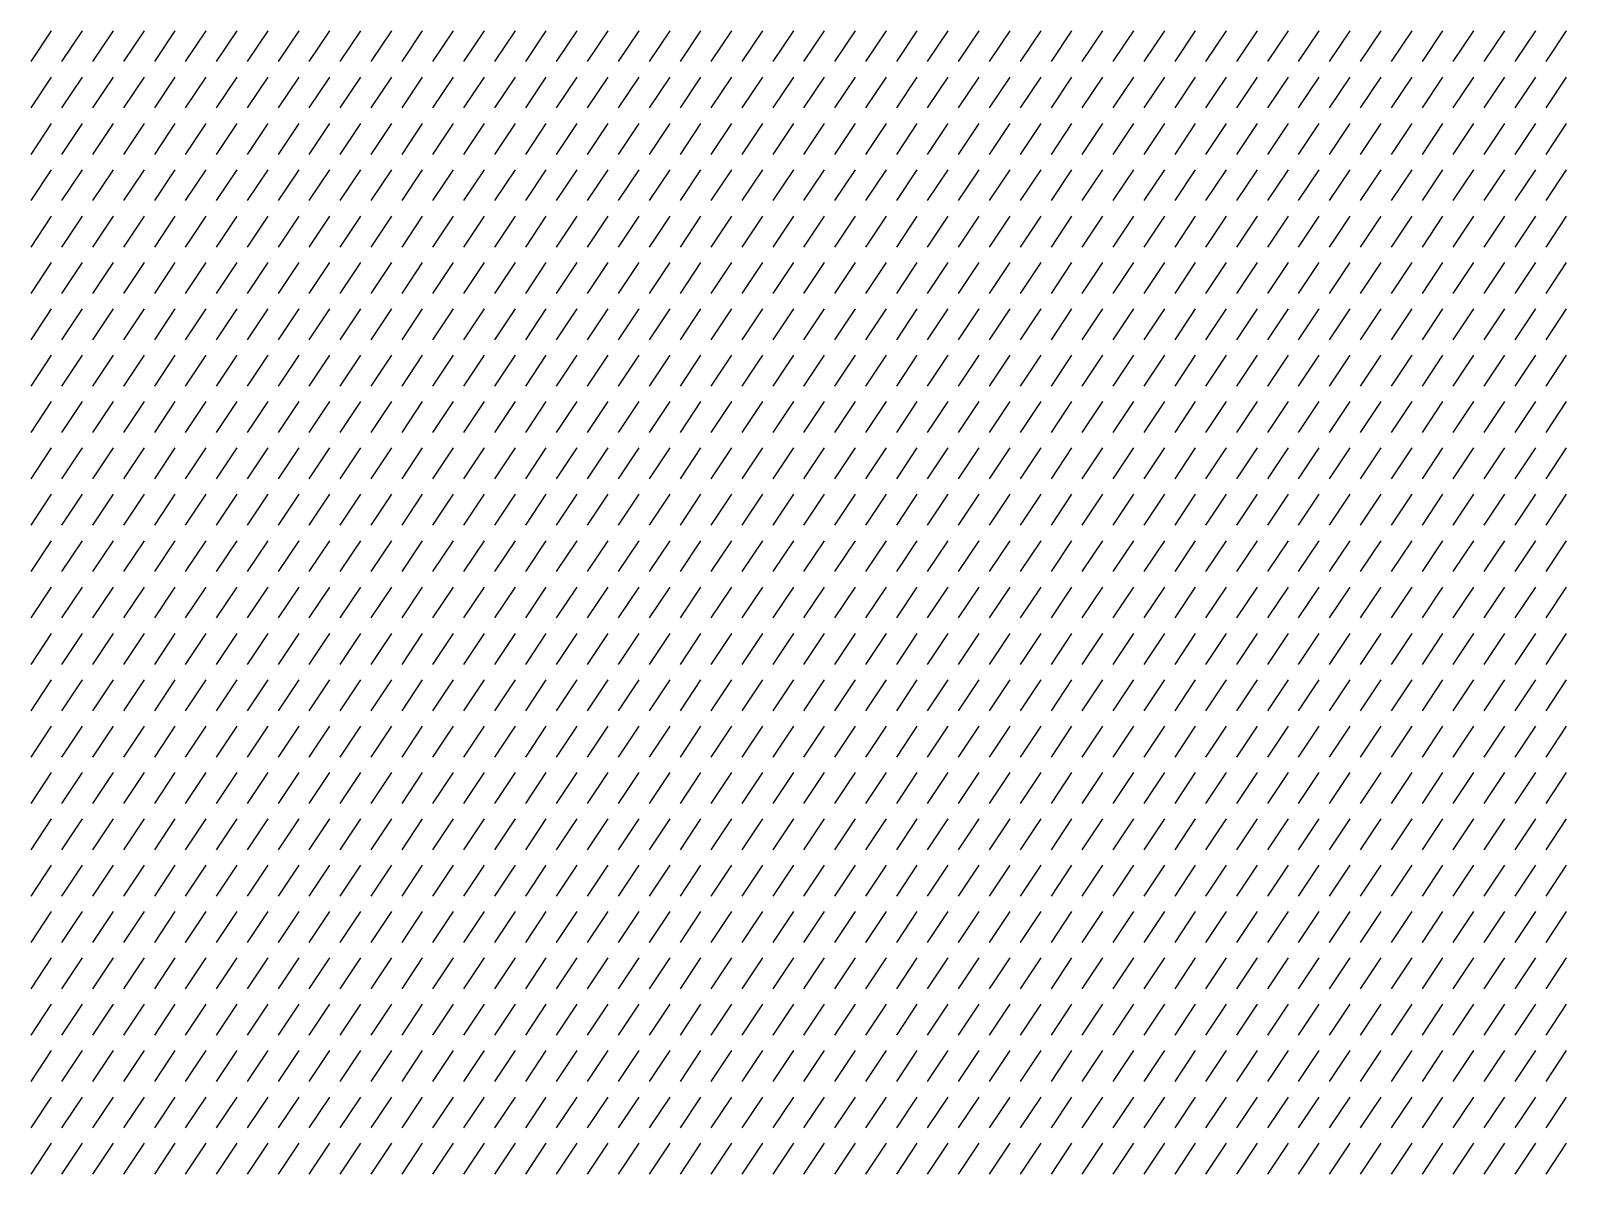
# Model space of a CAD drawing. Header units: inches. Extents: x -55 to 1004, y 12 to 2250.
# Drawn here: x 5.8 to 145.7, y 273 to 377.2 of the extents above; entities that cross this region are included whole.
import ezdxf

# ---------------------------------------------------------------- set-up
doc = ezdxf.new("R2010")
doc.units = ezdxf.units.IN
doc.header["$MEASUREMENT"] = 0

msp = doc.modelspace()

# ---------------------------------------------------------------- linework, layer by layer
for p, q in [((7.63, 377.18), (5.75, 374.36)), ((10.45, 377.18), (8.57, 374.36)), ((13.27, 377.18), (11.39, 374.36)), ((16.09, 377.18), (14.21, 374.36)), ((18.9, 377.18), (17.03, 374.36)), ((21.72, 377.18), (19.84, 374.36)), ((24.54, 377.18), (22.66, 374.36)), ((27.36, 377.18), (25.48, 374.36)), ((30.18, 377.18), (28.3, 374.36)), ((33, 377.18), (31.12, 374.36)), ((35.81, 377.18), (33.94, 374.36)), ((38.63, 377.18), (36.75, 374.36)), ((41.45, 377.18), (39.57, 374.36)), ((44.27, 377.18), (42.39, 374.36)), ((47.09, 377.18), (45.21, 374.36)), ((49.91, 377.18), (48.03, 374.36)), ((52.72, 377.18), (50.85, 374.36)), ((55.54, 377.18), (53.66, 374.36)), ((58.36, 377.18), (56.48, 374.36)), ((61.18, 377.18), (59.3, 374.36)), ((64, 377.18), (62.12, 374.36)), ((66.82, 377.18), (64.94, 374.36)), ((69.63, 377.18), (67.75, 374.36)), ((72.45, 377.18), (70.57, 374.36)), ((75.27, 377.18), (73.39, 374.36)), ((78.09, 377.18), (76.21, 374.36)), ((80.91, 377.18), (79.03, 374.36)), ((83.73, 377.18), (81.85, 374.36)), ((86.54, 377.18), (84.66, 374.36)), ((89.36, 377.18), (87.48, 374.36)), ((92.18, 377.18), (90.3, 374.36)), ((95, 377.18), (93.12, 374.36)), ((97.82, 377.18), (95.94, 374.36)), ((100.63, 377.18), (98.76, 374.36)), ((103.45, 377.18), (101.57, 374.36)), ((106.27, 377.18), (104.39, 374.36)), ((109.09, 377.18), (107.21, 374.36)), ((111.91, 377.18), (110.03, 374.36)), ((114.73, 377.18), (112.85, 374.36)), ((117.54, 377.18), (115.67, 374.36)), ((120.36, 377.18), (118.48, 374.36)), ((123.18, 377.18), (121.3, 374.36)), ((126, 377.18), (124.12, 374.36)), ((128.82, 377.18), (126.94, 374.36)), ((131.64, 377.18), (129.76, 374.36)), ((134.45, 377.18), (132.58, 374.36)), ((137.27, 377.18), (135.39, 374.36)), ((140.09, 377.18), (138.21, 374.36)), ((142.91, 377.18), (141.03, 374.36)), ((145.73, 377.18), (143.85, 374.36)), ((7.63, 372.95), (5.75, 370.14)), ((10.45, 372.95), (8.57, 370.14)), ((13.27, 372.95), (11.39, 370.14)), ((16.09, 372.95), (14.21, 370.14)), ((18.9, 372.95), (17.03, 370.14)), ((21.72, 372.95), (19.84, 370.14)), ((24.54, 372.95), (22.66, 370.14)), ((27.36, 372.95), (25.48, 370.14)), ((30.18, 372.95), (28.3, 370.14)), ((33, 372.95), (31.12, 370.14)), ((35.81, 372.95), (33.94, 370.14)), ((38.63, 372.95), (36.75, 370.14)), ((41.45, 372.95), (39.57, 370.14)), ((44.27, 372.95), (42.39, 370.14)), ((47.09, 372.95), (45.21, 370.14)), ((49.91, 372.95), (48.03, 370.14)), ((52.72, 372.95), (50.85, 370.14)), ((55.54, 372.95), (53.66, 370.14)), ((58.36, 372.95), (56.48, 370.14)), ((61.18, 372.95), (59.3, 370.14)), ((64, 372.95), (62.12, 370.14)), ((66.82, 372.95), (64.94, 370.14)), ((69.63, 372.95), (67.75, 370.14)), ((72.45, 372.95), (70.57, 370.14)), ((75.27, 372.95), (73.39, 370.14)), ((78.09, 372.95), (76.21, 370.14)), ((80.91, 372.95), (79.03, 370.14)), ((83.73, 372.95), (81.85, 370.14)), ((86.54, 372.95), (84.66, 370.14)), ((89.36, 372.95), (87.48, 370.14)), ((92.18, 372.95), (90.3, 370.14)), ((95, 372.95), (93.12, 370.14)), ((97.82, 372.95), (95.94, 370.14)), ((100.63, 372.95), (98.76, 370.14)), ((103.45, 372.95), (101.57, 370.14)), ((106.27, 372.95), (104.39, 370.14)), ((109.09, 372.95), (107.21, 370.14)), ((111.91, 372.95), (110.03, 370.14)), ((114.73, 372.95), (112.85, 370.14)), ((117.54, 372.95), (115.67, 370.14)), ((120.36, 372.95), (118.48, 370.14)), ((123.18, 372.95), (121.3, 370.14)), ((126, 372.95), (124.12, 370.14)), ((128.82, 372.95), (126.94, 370.14)), ((131.64, 372.95), (129.76, 370.14)), ((134.45, 372.95), (132.58, 370.14)), ((137.27, 372.95), (135.39, 370.14)), ((140.09, 372.95), (138.21, 370.14)), ((142.91, 372.95), (141.03, 370.14)), ((145.73, 372.95), (143.85, 370.14)), ((7.63, 368.73), (5.75, 365.91)), ((10.45, 368.73), (8.57, 365.91)), ((13.27, 368.73), (11.39, 365.91)), ((16.09, 368.73), (14.21, 365.91)), ((18.9, 368.73), (17.03, 365.91)), ((21.72, 368.73), (19.84, 365.91)), ((24.54, 368.73), (22.66, 365.91)), ((27.36, 368.73), (25.48, 365.91)), ((30.18, 368.73), (28.3, 365.91)), ((33, 368.73), (31.12, 365.91)), ((35.81, 368.73), (33.94, 365.91)), ((38.63, 368.73), (36.75, 365.91)), ((41.45, 368.73), (39.57, 365.91)), ((44.27, 368.73), (42.39, 365.91)), ((47.09, 368.73), (45.21, 365.91)), ((49.91, 368.73), (48.03, 365.91)), ((52.72, 368.73), (50.85, 365.91)), ((55.54, 368.73), (53.66, 365.91)), ((58.36, 368.73), (56.48, 365.91)), ((61.18, 368.73), (59.3, 365.91)), ((64, 368.73), (62.12, 365.91)), ((66.82, 368.73), (64.94, 365.91)), ((69.63, 368.73), (67.75, 365.91)), ((72.45, 368.73), (70.57, 365.91)), ((75.27, 368.73), (73.39, 365.91)), ((78.09, 368.73), (76.21, 365.91)), ((80.91, 368.73), (79.03, 365.91)), ((83.73, 368.73), (81.85, 365.91)), ((86.54, 368.73), (84.66, 365.91)), ((89.36, 368.73), (87.48, 365.91)), ((92.18, 368.73), (90.3, 365.91)), ((95, 368.73), (93.12, 365.91)), ((97.82, 368.73), (95.94, 365.91)), ((100.63, 368.73), (98.76, 365.91)), ((103.45, 368.73), (101.57, 365.91)), ((106.27, 368.73), (104.39, 365.91)), ((109.09, 368.73), (107.21, 365.91)), ((111.91, 368.73), (110.03, 365.91)), ((114.73, 368.73), (112.85, 365.91)), ((117.54, 368.73), (115.67, 365.91)), ((120.36, 368.73), (118.48, 365.91)), ((123.18, 368.73), (121.3, 365.91)), ((126, 368.73), (124.12, 365.91)), ((128.82, 368.73), (126.94, 365.91)), ((131.64, 368.73), (129.76, 365.91)), ((134.45, 368.73), (132.58, 365.91)), ((137.27, 368.73), (135.39, 365.91)), ((140.09, 368.73), (138.21, 365.91)), ((142.91, 368.73), (141.03, 365.91)), ((145.73, 368.73), (143.85, 365.91)), ((7.63, 364.5), (5.75, 361.69)), ((10.45, 364.5), (8.57, 361.69)), ((13.27, 364.5), (11.39, 361.69)), ((16.09, 364.5), (14.21, 361.69)), ((18.9, 364.5), (17.03, 361.69)), ((21.72, 364.5), (19.84, 361.69)), ((24.54, 364.5), (22.66, 361.69)), ((27.36, 364.5), (25.48, 361.69)), ((30.18, 364.5), (28.3, 361.69)), ((33, 364.5), (31.12, 361.69)), ((35.81, 364.5), (33.94, 361.69)), ((38.63, 364.5), (36.75, 361.69)), ((41.45, 364.5), (39.57, 361.69)), ((44.27, 364.5), (42.39, 361.69)), ((47.09, 364.5), (45.21, 361.69)), ((49.91, 364.5), (48.03, 361.69)), ((52.72, 364.5), (50.85, 361.69)), ((55.54, 364.5), (53.66, 361.69)), ((58.36, 364.5), (56.48, 361.69)), ((61.18, 364.5), (59.3, 361.69)), ((64, 364.5), (62.12, 361.69)), ((66.82, 364.5), (64.94, 361.69)), ((69.63, 364.5), (67.75, 361.69)), ((72.45, 364.5), (70.57, 361.69)), ((75.27, 364.5), (73.39, 361.69)), ((78.09, 364.5), (76.21, 361.69)), ((80.91, 364.5), (79.03, 361.69)), ((83.73, 364.5), (81.85, 361.69)), ((86.54, 364.5), (84.66, 361.69)), ((89.36, 364.5), (87.48, 361.69)), ((92.18, 364.5), (90.3, 361.69)), ((95, 364.5), (93.12, 361.69)), ((97.82, 364.5), (95.94, 361.69)), ((100.63, 364.5), (98.76, 361.69)), ((103.45, 364.5), (101.57, 361.69)), ((106.27, 364.5), (104.39, 361.69)), ((109.09, 364.5), (107.21, 361.69)), ((111.91, 364.5), (110.03, 361.69)), ((114.73, 364.5), (112.85, 361.69)), ((117.54, 364.5), (115.67, 361.69)), ((120.36, 364.5), (118.48, 361.69)), ((123.18, 364.5), (121.3, 361.69)), ((126, 364.5), (124.12, 361.69)), ((128.82, 364.5), (126.94, 361.69)), ((131.64, 364.5), (129.76, 361.69)), ((134.45, 364.5), (132.58, 361.69)), ((137.27, 364.5), (135.39, 361.69)), ((140.09, 364.5), (138.21, 361.69)), ((142.91, 364.5), (141.03, 361.69)), ((145.73, 364.5), (143.85, 361.69)), ((7.63, 360.28), (5.75, 357.46)), ((10.45, 360.28), (8.57, 357.46)), ((13.27, 360.28), (11.39, 357.46)), ((16.09, 360.28), (14.21, 357.46)), ((18.9, 360.28), (17.03, 357.46)), ((21.72, 360.28), (19.84, 357.46)), ((24.54, 360.28), (22.66, 357.46)), ((27.36, 360.28), (25.48, 357.46)), ((30.18, 360.28), (28.3, 357.46)), ((33, 360.28), (31.12, 357.46)), ((35.81, 360.28), (33.94, 357.46)), ((38.63, 360.28), (36.75, 357.46)), ((41.45, 360.28), (39.57, 357.46)), ((44.27, 360.28), (42.39, 357.46)), ((47.09, 360.28), (45.21, 357.46)), ((49.91, 360.28), (48.03, 357.46)), ((52.72, 360.28), (50.85, 357.46)), ((55.54, 360.28), (53.66, 357.46)), ((58.36, 360.28), (56.48, 357.46)), ((61.18, 360.28), (59.3, 357.46)), ((64, 360.28), (62.12, 357.46)), ((66.82, 360.28), (64.94, 357.46)), ((69.63, 360.28), (67.75, 357.46)), ((72.45, 360.28), (70.57, 357.46)), ((75.27, 360.28), (73.39, 357.46)), ((78.09, 360.28), (76.21, 357.46)), ((80.91, 360.28), (79.03, 357.46)), ((83.73, 360.28), (81.85, 357.46)), ((86.54, 360.28), (84.66, 357.46)), ((89.36, 360.28), (87.48, 357.46)), ((92.18, 360.28), (90.3, 357.46)), ((95, 360.28), (93.12, 357.46)), ((97.82, 360.28), (95.94, 357.46)), ((100.63, 360.28), (98.76, 357.46)), ((103.45, 360.28), (101.57, 357.46)), ((106.27, 360.28), (104.39, 357.46)), ((109.09, 360.28), (107.21, 357.46)), ((111.91, 360.28), (110.03, 357.46)), ((114.73, 360.28), (112.85, 357.46)), ((117.54, 360.28), (115.67, 357.46)), ((120.36, 360.28), (118.48, 357.46)), ((123.18, 360.28), (121.3, 357.46)), ((126, 360.28), (124.12, 357.46)), ((128.82, 360.28), (126.94, 357.46)), ((131.64, 360.28), (129.76, 357.46)), ((134.45, 360.28), (132.58, 357.46)), ((137.27, 360.28), (135.39, 357.46)), ((140.09, 360.28), (138.21, 357.46)), ((142.91, 360.28), (141.03, 357.46)), ((145.73, 360.28), (143.85, 357.46)), ((7.63, 356.05), (5.75, 353.24)), ((10.45, 356.05), (8.57, 353.24)), ((13.27, 356.05), (11.39, 353.24)), ((16.09, 356.05), (14.21, 353.24)), ((18.9, 356.05), (17.03, 353.24)), ((21.72, 356.05), (19.84, 353.24)), ((24.54, 356.05), (22.66, 353.24)), ((27.36, 356.05), (25.48, 353.24)), ((30.18, 356.05), (28.3, 353.24)), ((33, 356.05), (31.12, 353.24)), ((35.81, 356.05), (33.94, 353.24)), ((38.63, 356.05), (36.75, 353.24)), ((41.45, 356.05), (39.57, 353.24)), ((44.27, 356.05), (42.39, 353.24)), ((47.09, 356.05), (45.21, 353.24)), ((49.91, 356.05), (48.03, 353.24)), ((52.72, 356.05), (50.85, 353.24)), ((55.54, 356.05), (53.66, 353.24)), ((58.36, 356.05), (56.48, 353.24)), ((61.18, 356.05), (59.3, 353.24)), ((64, 356.05), (62.12, 353.24)), ((66.82, 356.05), (64.94, 353.24)), ((69.63, 356.05), (67.75, 353.24)), ((72.45, 356.05), (70.57, 353.24)), ((75.27, 356.05), (73.39, 353.24)), ((78.09, 356.05), (76.21, 353.24)), ((80.91, 356.05), (79.03, 353.24)), ((83.73, 356.05), (81.85, 353.24)), ((86.54, 356.05), (84.66, 353.24)), ((89.36, 356.05), (87.48, 353.24)), ((92.18, 356.05), (90.3, 353.24)), ((95, 356.05), (93.12, 353.24)), ((97.82, 356.05), (95.94, 353.24)), ((100.63, 356.05), (98.76, 353.24)), ((103.45, 356.05), (101.57, 353.24)), ((106.27, 356.05), (104.39, 353.24)), ((109.09, 356.05), (107.21, 353.24)), ((111.91, 356.05), (110.03, 353.24)), ((114.73, 356.05), (112.85, 353.24)), ((117.54, 356.05), (115.67, 353.24)), ((120.36, 356.05), (118.48, 353.24)), ((123.18, 356.05), (121.3, 353.24)), ((126, 356.05), (124.12, 353.24)), ((128.82, 356.05), (126.94, 353.24)), ((131.64, 356.05), (129.76, 353.24)), ((134.45, 356.05), (132.58, 353.24)), ((137.27, 356.05), (135.39, 353.24)), ((140.09, 356.05), (138.21, 353.24)), ((142.91, 356.05), (141.03, 353.24)), ((145.73, 356.05), (143.85, 353.24)), ((7.63, 351.83), (5.75, 349.01)), ((10.45, 351.83), (8.57, 349.01)), ((13.27, 351.83), (11.39, 349.01)), ((16.09, 351.83), (14.21, 349.01)), ((18.9, 351.83), (17.03, 349.01)), ((21.72, 351.83), (19.84, 349.01)), ((24.54, 351.83), (22.66, 349.01)), ((27.36, 351.83), (25.48, 349.01)), ((30.18, 351.83), (28.3, 349.01)), ((33, 351.83), (31.12, 349.01)), ((35.81, 351.83), (33.94, 349.01)), ((38.63, 351.83), (36.75, 349.01)), ((41.45, 351.83), (39.57, 349.01)), ((44.27, 351.83), (42.39, 349.01)), ((47.09, 351.83), (45.21, 349.01)), ((49.91, 351.83), (48.03, 349.01)), ((52.72, 351.83), (50.85, 349.01)), ((55.54, 351.83), (53.66, 349.01)), ((58.36, 351.83), (56.48, 349.01)), ((61.18, 351.83), (59.3, 349.01)), ((64, 351.83), (62.12, 349.01)), ((66.82, 351.83), (64.94, 349.01)), ((69.63, 351.83), (67.75, 349.01)), ((72.45, 351.83), (70.57, 349.01)), ((75.27, 351.83), (73.39, 349.01)), ((78.09, 351.83), (76.21, 349.01)), ((80.91, 351.83), (79.03, 349.01)), ((83.73, 351.83), (81.85, 349.01)), ((86.54, 351.83), (84.66, 349.01)), ((89.36, 351.83), (87.48, 349.01)), ((92.18, 351.83), (90.3, 349.01)), ((95, 351.83), (93.12, 349.01)), ((97.82, 351.83), (95.94, 349.01)), ((100.63, 351.83), (98.76, 349.01)), ((103.45, 351.83), (101.57, 349.01)), ((106.27, 351.83), (104.39, 349.01)), ((109.09, 351.83), (107.21, 349.01)), ((111.91, 351.83), (110.03, 349.01)), ((114.73, 351.83), (112.85, 349.01)), ((117.54, 351.83), (115.67, 349.01)), ((120.36, 351.83), (118.48, 349.01)), ((123.18, 351.83), (121.3, 349.01)), ((126, 351.83), (124.12, 349.01)), ((128.82, 351.83), (126.94, 349.01)), ((131.64, 351.83), (129.76, 349.01)), ((134.45, 351.83), (132.58, 349.01)), ((137.27, 351.83), (135.39, 349.01)), ((140.09, 351.83), (138.21, 349.01)), ((142.91, 351.83), (141.03, 349.01)), ((145.73, 351.83), (143.85, 349.01)), ((7.63, 347.6), (5.75, 344.79)), ((10.45, 347.6), (8.57, 344.79)), ((13.27, 347.6), (11.39, 344.79)), ((16.09, 347.6), (14.21, 344.79)), ((18.9, 347.6), (17.03, 344.79)), ((21.72, 347.6), (19.84, 344.79)), ((24.54, 347.6), (22.66, 344.79)), ((27.36, 347.6), (25.48, 344.79)), ((30.18, 347.6), (28.3, 344.79)), ((33, 347.6), (31.12, 344.79)), ((35.81, 347.6), (33.94, 344.79)), ((38.63, 347.6), (36.75, 344.79)), ((41.45, 347.6), (39.57, 344.79)), ((44.27, 347.6), (42.39, 344.79)), ((47.09, 347.6), (45.21, 344.79)), ((49.91, 347.6), (48.03, 344.79)), ((52.72, 347.6), (50.85, 344.79)), ((55.54, 347.6), (53.66, 344.79)), ((58.36, 347.6), (56.48, 344.79)), ((61.18, 347.6), (59.3, 344.79)), ((64, 347.6), (62.12, 344.79)), ((66.82, 347.6), (64.94, 344.79)), ((69.63, 347.6), (67.75, 344.79)), ((72.45, 347.6), (70.57, 344.79)), ((75.27, 347.6), (73.39, 344.79)), ((78.09, 347.6), (76.21, 344.79)), ((80.91, 347.6), (79.03, 344.79)), ((83.73, 347.6), (81.85, 344.79)), ((86.54, 347.6), (84.66, 344.79)), ((89.36, 347.6), (87.48, 344.79)), ((92.18, 347.6), (90.3, 344.79)), ((95, 347.6), (93.12, 344.79)), ((97.82, 347.6), (95.94, 344.79)), ((100.63, 347.6), (98.76, 344.79)), ((103.45, 347.6), (101.57, 344.79)), ((106.27, 347.6), (104.39, 344.79)), ((109.09, 347.6), (107.21, 344.79)), ((111.91, 347.6), (110.03, 344.79)), ((114.73, 347.6), (112.85, 344.79)), ((117.54, 347.6), (115.67, 344.79)), ((120.36, 347.6), (118.48, 344.79)), ((123.18, 347.6), (121.3, 344.79)), ((126, 347.6), (124.12, 344.79)), ((128.82, 347.6), (126.94, 344.79)), ((131.64, 347.6), (129.76, 344.79)), ((134.45, 347.6), (132.58, 344.79)), ((137.27, 347.6), (135.39, 344.79)), ((140.09, 347.6), (138.21, 344.79)), ((142.91, 347.6), (141.03, 344.79)), ((145.73, 347.6), (143.85, 344.79)), ((7.63, 343.38), (5.75, 340.56)), ((10.45, 343.38), (8.57, 340.56)), ((13.27, 343.38), (11.39, 340.56)), ((16.09, 343.38), (14.21, 340.56)), ((18.9, 343.38), (17.03, 340.56)), ((21.72, 343.38), (19.84, 340.56)), ((24.54, 343.38), (22.66, 340.56)), ((27.36, 343.38), (25.48, 340.56)), ((30.18, 343.38), (28.3, 340.56)), ((33, 343.38), (31.12, 340.56)), ((35.81, 343.38), (33.94, 340.56)), ((38.63, 343.38), (36.75, 340.56)), ((41.45, 343.38), (39.57, 340.56)), ((44.27, 343.38), (42.39, 340.56)), ((47.09, 343.38), (45.21, 340.56)), ((49.91, 343.38), (48.03, 340.56)), ((52.72, 343.38), (50.85, 340.56)), ((55.54, 343.38), (53.66, 340.56)), ((58.36, 343.38), (56.48, 340.56)), ((61.18, 343.38), (59.3, 340.56)), ((64, 343.38), (62.12, 340.56)), ((66.82, 343.38), (64.94, 340.56)), ((69.63, 343.38), (67.75, 340.56)), ((72.45, 343.38), (70.57, 340.56)), ((75.27, 343.38), (73.39, 340.56)), ((78.09, 343.38), (76.21, 340.56)), ((80.91, 343.38), (79.03, 340.56)), ((83.73, 343.38), (81.85, 340.56)), ((86.54, 343.38), (84.66, 340.56)), ((89.36, 343.38), (87.48, 340.56)), ((92.18, 343.38), (90.3, 340.56)), ((95, 343.38), (93.12, 340.56)), ((97.82, 343.38), (95.94, 340.56)), ((100.63, 343.38), (98.76, 340.56)), ((103.45, 343.38), (101.57, 340.56)), ((106.27, 343.38), (104.39, 340.56)), ((109.09, 343.38), (107.21, 340.56)), ((111.91, 343.38), (110.03, 340.56)), ((114.73, 343.38), (112.85, 340.56)), ((117.54, 343.38), (115.67, 340.56)), ((120.36, 343.38), (118.48, 340.56)), ((123.18, 343.38), (121.3, 340.56)), ((126, 343.38), (124.12, 340.56)), ((128.82, 343.38), (126.94, 340.56)), ((131.64, 343.38), (129.76, 340.56)), ((134.45, 343.38), (132.58, 340.56)), ((137.27, 343.38), (135.39, 340.56)), ((140.09, 343.38), (138.21, 340.56)), ((142.91, 343.38), (141.03, 340.56)), ((145.73, 343.38), (143.85, 340.56)), ((7.63, 339.15), (5.75, 336.34)), ((10.45, 339.15), (8.57, 336.34)), ((13.27, 339.15), (11.39, 336.34)), ((16.09, 339.15), (14.21, 336.34)), ((18.9, 339.15), (17.03, 336.34)), ((21.72, 339.15), (19.84, 336.34)), ((24.54, 339.15), (22.66, 336.34)), ((27.36, 339.15), (25.48, 336.34)), ((30.18, 339.15), (28.3, 336.34)), ((33, 339.15), (31.12, 336.34)), ((35.81, 339.15), (33.94, 336.34)), ((38.63, 339.15), (36.75, 336.34)), ((41.45, 339.15), (39.57, 336.34)), ((44.27, 339.15), (42.39, 336.34)), ((47.09, 339.15), (45.21, 336.34)), ((49.91, 339.15), (48.03, 336.34)), ((52.72, 339.15), (50.85, 336.34)), ((55.54, 339.15), (53.66, 336.34)), ((58.36, 339.15), (56.48, 336.34)), ((61.18, 339.15), (59.3, 336.34)), ((64, 339.15), (62.12, 336.34)), ((66.82, 339.15), (64.94, 336.34)), ((69.63, 339.15), (67.75, 336.34)), ((72.45, 339.15), (70.57, 336.34)), ((75.27, 339.15), (73.39, 336.34)), ((78.09, 339.15), (76.21, 336.34)), ((80.91, 339.15), (79.03, 336.34)), ((83.73, 339.15), (81.85, 336.34)), ((86.54, 339.15), (84.66, 336.34)), ((89.36, 339.15), (87.48, 336.34)), ((92.18, 339.15), (90.3, 336.34)), ((95, 339.15), (93.12, 336.34)), ((97.82, 339.15), (95.94, 336.34)), ((100.63, 339.15), (98.76, 336.34)), ((103.45, 339.15), (101.57, 336.34)), ((106.27, 339.15), (104.39, 336.34)), ((109.09, 339.15), (107.21, 336.34)), ((111.91, 339.15), (110.03, 336.34)), ((114.73, 339.15), (112.85, 336.34)), ((117.54, 339.15), (115.67, 336.34)), ((120.36, 339.15), (118.48, 336.34)), ((123.18, 339.15), (121.3, 336.34)), ((126, 339.15), (124.12, 336.34)), ((128.82, 339.15), (126.94, 336.34)), ((131.64, 339.15), (129.76, 336.34)), ((134.45, 339.15), (132.58, 336.34)), ((137.27, 339.15), (135.39, 336.34)), ((140.09, 339.15), (138.21, 336.34)), ((142.91, 339.15), (141.03, 336.34)), ((145.73, 339.15), (143.85, 336.34)), ((7.63, 334.93), (5.75, 332.11)), ((10.45, 334.93), (8.57, 332.11)), ((13.27, 334.93), (11.39, 332.11)), ((16.09, 334.93), (14.21, 332.11)), ((18.9, 334.93), (17.03, 332.11)), ((21.72, 334.93), (19.84, 332.11)), ((24.54, 334.93), (22.66, 332.11)), ((27.36, 334.93), (25.48, 332.11)), ((30.18, 334.93), (28.3, 332.11)), ((33, 334.93), (31.12, 332.11)), ((35.81, 334.93), (33.94, 332.11)), ((38.63, 334.93), (36.75, 332.11)), ((41.45, 334.93), (39.57, 332.11)), ((44.27, 334.93), (42.39, 332.11)), ((47.09, 334.93), (45.21, 332.11)), ((49.91, 334.93), (48.03, 332.11)), ((52.72, 334.93), (50.85, 332.11)), ((55.54, 334.93), (53.66, 332.11)), ((58.36, 334.93), (56.48, 332.11)), ((61.18, 334.93), (59.3, 332.11)), ((64, 334.93), (62.12, 332.11)), ((66.82, 334.93), (64.94, 332.11)), ((69.63, 334.93), (67.75, 332.11)), ((72.45, 334.93), (70.57, 332.11)), ((75.27, 334.93), (73.39, 332.11)), ((78.09, 334.93), (76.21, 332.11)), ((80.91, 334.93), (79.03, 332.11)), ((83.73, 334.93), (81.85, 332.11)), ((86.54, 334.93), (84.66, 332.11)), ((89.36, 334.93), (87.48, 332.11)), ((92.18, 334.93), (90.3, 332.11)), ((95, 334.93), (93.12, 332.11)), ((97.82, 334.93), (95.94, 332.11)), ((100.63, 334.93), (98.76, 332.11)), ((103.45, 334.93), (101.57, 332.11)), ((106.27, 334.93), (104.39, 332.11)), ((109.09, 334.93), (107.21, 332.11)), ((111.91, 334.93), (110.03, 332.11)), ((114.73, 334.93), (112.85, 332.11)), ((117.54, 334.93), (115.67, 332.11)), ((120.36, 334.93), (118.48, 332.11)), ((123.18, 334.93), (121.3, 332.11)), ((126, 334.93), (124.12, 332.11)), ((128.82, 334.93), (126.94, 332.11)), ((131.64, 334.93), (129.76, 332.11)), ((134.45, 334.93), (132.58, 332.11)), ((137.27, 334.93), (135.39, 332.11)), ((140.09, 334.93), (138.21, 332.11)), ((142.91, 334.93), (141.03, 332.11)), ((145.73, 334.93), (143.85, 332.11)), ((7.63, 330.7), (5.75, 327.89)), ((10.45, 330.7), (8.57, 327.89)), ((13.27, 330.7), (11.39, 327.89)), ((16.09, 330.7), (14.21, 327.89)), ((18.9, 330.7), (17.03, 327.89)), ((21.72, 330.7), (19.84, 327.89)), ((24.54, 330.7), (22.66, 327.89)), ((27.36, 330.7), (25.48, 327.89)), ((30.18, 330.7), (28.3, 327.89)), ((33, 330.7), (31.12, 327.89)), ((35.81, 330.7), (33.94, 327.89)), ((38.63, 330.7), (36.75, 327.89)), ((41.45, 330.7), (39.57, 327.89)), ((44.27, 330.7), (42.39, 327.89)), ((47.09, 330.7), (45.21, 327.89)), ((49.91, 330.7), (48.03, 327.89)), ((52.72, 330.7), (50.85, 327.89)), ((55.54, 330.7), (53.66, 327.89)), ((58.36, 330.7), (56.48, 327.89)), ((61.18, 330.7), (59.3, 327.89)), ((64, 330.7), (62.12, 327.89)), ((66.82, 330.7), (64.94, 327.89)), ((69.63, 330.7), (67.75, 327.89)), ((72.45, 330.7), (70.57, 327.89)), ((75.27, 330.7), (73.39, 327.89)), ((78.09, 330.7), (76.21, 327.89)), ((80.91, 330.7), (79.03, 327.89)), ((83.73, 330.7), (81.85, 327.89)), ((86.54, 330.7), (84.66, 327.89)), ((89.36, 330.7), (87.48, 327.89)), ((92.18, 330.7), (90.3, 327.89)), ((95, 330.7), (93.12, 327.89)), ((97.82, 330.7), (95.94, 327.89)), ((100.63, 330.7), (98.76, 327.89)), ((103.45, 330.7), (101.57, 327.89)), ((106.27, 330.7), (104.39, 327.89)), ((109.09, 330.7), (107.21, 327.89)), ((111.91, 330.7), (110.03, 327.89)), ((114.73, 330.7), (112.85, 327.89)), ((117.54, 330.7), (115.67, 327.89)), ((120.36, 330.7), (118.48, 327.89)), ((123.18, 330.7), (121.3, 327.89)), ((126, 330.7), (124.12, 327.89)), ((128.82, 330.7), (126.94, 327.89)), ((131.64, 330.7), (129.76, 327.89)), ((134.45, 330.7), (132.58, 327.89)), ((137.27, 330.7), (135.39, 327.89)), ((140.09, 330.7), (138.21, 327.89)), ((142.91, 330.7), (141.03, 327.89)), ((145.73, 330.7), (143.85, 327.89)), ((7.63, 326.48), (5.75, 323.66)), ((10.45, 326.48), (8.57, 323.66)), ((13.27, 326.48), (11.39, 323.66)), ((16.09, 326.48), (14.21, 323.66)), ((18.9, 326.48), (17.03, 323.66)), ((21.72, 326.48), (19.84, 323.66)), ((24.54, 326.48), (22.66, 323.66)), ((27.36, 326.48), (25.48, 323.66)), ((30.18, 326.48), (28.3, 323.66)), ((33, 326.48), (31.12, 323.66)), ((35.81, 326.48), (33.94, 323.66)), ((38.63, 326.48), (36.75, 323.66)), ((41.45, 326.48), (39.57, 323.66)), ((44.27, 326.48), (42.39, 323.66)), ((47.09, 326.48), (45.21, 323.66)), ((49.91, 326.48), (48.03, 323.66)), ((52.72, 326.48), (50.85, 323.66)), ((55.54, 326.48), (53.66, 323.66)), ((58.36, 326.48), (56.48, 323.66)), ((61.18, 326.48), (59.3, 323.66)), ((64, 326.48), (62.12, 323.66)), ((66.82, 326.48), (64.94, 323.66)), ((69.63, 326.48), (67.75, 323.66)), ((72.45, 326.48), (70.57, 323.66)), ((75.27, 326.48), (73.39, 323.66)), ((78.09, 326.48), (76.21, 323.66)), ((80.91, 326.48), (79.03, 323.66)), ((83.73, 326.48), (81.85, 323.66)), ((86.54, 326.48), (84.66, 323.66)), ((89.36, 326.48), (87.48, 323.66)), ((92.18, 326.48), (90.3, 323.66)), ((95, 326.48), (93.12, 323.66)), ((97.82, 326.48), (95.94, 323.66)), ((100.63, 326.48), (98.76, 323.66)), ((103.45, 326.48), (101.57, 323.66)), ((106.27, 326.48), (104.39, 323.66)), ((109.09, 326.48), (107.21, 323.66)), ((111.91, 326.48), (110.03, 323.66)), ((114.73, 326.48), (112.85, 323.66)), ((117.54, 326.48), (115.67, 323.66)), ((120.36, 326.48), (118.48, 323.66)), ((123.18, 326.48), (121.3, 323.66)), ((126, 326.48), (124.12, 323.66)), ((128.82, 326.48), (126.94, 323.66)), ((131.64, 326.48), (129.76, 323.66)), ((134.45, 326.48), (132.58, 323.66)), ((137.27, 326.48), (135.39, 323.66)), ((140.09, 326.48), (138.21, 323.66)), ((142.91, 326.48), (141.03, 323.66)), ((145.73, 326.48), (143.85, 323.66)), ((7.63, 322.25), (5.75, 319.43)), ((10.45, 322.25), (8.57, 319.43)), ((13.27, 322.25), (11.39, 319.43)), ((16.09, 322.25), (14.21, 319.43)), ((18.9, 322.25), (17.03, 319.43)), ((21.72, 322.25), (19.84, 319.43)), ((24.54, 322.25), (22.66, 319.43)), ((27.36, 322.25), (25.48, 319.43)), ((30.18, 322.25), (28.3, 319.43)), ((33, 322.25), (31.12, 319.43)), ((35.81, 322.25), (33.94, 319.43)), ((38.63, 322.25), (36.75, 319.43)), ((41.45, 322.25), (39.57, 319.43)), ((44.27, 322.25), (42.39, 319.43)), ((47.09, 322.25), (45.21, 319.43)), ((49.91, 322.25), (48.03, 319.43)), ((52.72, 322.25), (50.85, 319.43)), ((55.54, 322.25), (53.66, 319.43)), ((58.36, 322.25), (56.48, 319.43)), ((61.18, 322.25), (59.3, 319.43)), ((64, 322.25), (62.12, 319.43)), ((66.82, 322.25), (64.94, 319.43)), ((69.63, 322.25), (67.75, 319.43)), ((72.45, 322.25), (70.57, 319.43)), ((75.27, 322.25), (73.39, 319.43)), ((78.09, 322.25), (76.21, 319.43)), ((80.91, 322.25), (79.03, 319.43)), ((83.73, 322.25), (81.85, 319.43)), ((86.54, 322.25), (84.66, 319.43)), ((89.36, 322.25), (87.48, 319.43)), ((92.18, 322.25), (90.3, 319.43)), ((95, 322.25), (93.12, 319.43)), ((97.82, 322.25), (95.94, 319.43)), ((100.63, 322.25), (98.76, 319.43)), ((103.45, 322.25), (101.57, 319.43)), ((106.27, 322.25), (104.39, 319.43)), ((109.09, 322.25), (107.21, 319.43)), ((111.91, 322.25), (110.03, 319.43)), ((114.73, 322.25), (112.85, 319.43)), ((117.54, 322.25), (115.67, 319.43)), ((120.36, 322.25), (118.48, 319.43)), ((123.18, 322.25), (121.3, 319.43)), ((126, 322.25), (124.12, 319.43)), ((128.82, 322.25), (126.94, 319.43)), ((131.64, 322.25), (129.76, 319.43)), ((134.45, 322.25), (132.58, 319.43)), ((137.27, 322.25), (135.39, 319.43)), ((140.09, 322.25), (138.21, 319.43)), ((142.91, 322.25), (141.03, 319.43)), ((145.73, 322.25), (143.85, 319.43)), ((7.63, 318.03), (5.75, 315.21)), ((10.45, 318.03), (8.57, 315.21)), ((13.27, 318.03), (11.39, 315.21)), ((16.09, 318.03), (14.21, 315.21)), ((18.9, 318.03), (17.03, 315.21)), ((21.72, 318.03), (19.84, 315.21)), ((24.54, 318.03), (22.66, 315.21)), ((27.36, 318.03), (25.48, 315.21)), ((30.18, 318.03), (28.3, 315.21)), ((33, 318.03), (31.12, 315.21)), ((35.81, 318.03), (33.94, 315.21)), ((38.63, 318.03), (36.75, 315.21)), ((41.45, 318.03), (39.57, 315.21)), ((44.27, 318.03), (42.39, 315.21)), ((47.09, 318.03), (45.21, 315.21)), ((49.91, 318.03), (48.03, 315.21)), ((52.72, 318.03), (50.85, 315.21)), ((55.54, 318.03), (53.66, 315.21)), ((58.36, 318.03), (56.48, 315.21)), ((61.18, 318.03), (59.3, 315.21)), ((64, 318.03), (62.12, 315.21)), ((66.82, 318.03), (64.94, 315.21)), ((69.63, 318.03), (67.75, 315.21)), ((72.45, 318.03), (70.57, 315.21)), ((75.27, 318.03), (73.39, 315.21)), ((78.09, 318.03), (76.21, 315.21)), ((80.91, 318.03), (79.03, 315.21)), ((83.73, 318.03), (81.85, 315.21)), ((86.54, 318.03), (84.66, 315.21)), ((89.36, 318.03), (87.48, 315.21)), ((92.18, 318.03), (90.3, 315.21)), ((95, 318.03), (93.12, 315.21)), ((97.82, 318.03), (95.94, 315.21)), ((100.63, 318.03), (98.76, 315.21)), ((103.45, 318.03), (101.57, 315.21)), ((106.27, 318.03), (104.39, 315.21)), ((109.09, 318.03), (107.21, 315.21)), ((111.91, 318.03), (110.03, 315.21)), ((114.73, 318.03), (112.85, 315.21)), ((117.54, 318.03), (115.67, 315.21)), ((120.36, 318.03), (118.48, 315.21)), ((123.18, 318.03), (121.3, 315.21)), ((126, 318.03), (124.12, 315.21)), ((128.82, 318.03), (126.94, 315.21)), ((131.64, 318.03), (129.76, 315.21)), ((134.45, 318.03), (132.58, 315.21)), ((137.27, 318.03), (135.39, 315.21)), ((140.09, 318.03), (138.21, 315.21)), ((142.91, 318.03), (141.03, 315.21)), ((145.73, 318.03), (143.85, 315.21)), ((7.63, 313.8), (5.75, 310.98)), ((10.45, 313.8), (8.57, 310.98)), ((13.27, 313.8), (11.39, 310.98)), ((16.09, 313.8), (14.21, 310.98)), ((18.9, 313.8), (17.03, 310.98)), ((21.72, 313.8), (19.84, 310.98)), ((24.54, 313.8), (22.66, 310.98)), ((27.36, 313.8), (25.48, 310.98)), ((30.18, 313.8), (28.3, 310.98)), ((33, 313.8), (31.12, 310.98)), ((35.81, 313.8), (33.94, 310.98)), ((38.63, 313.8), (36.75, 310.98)), ((41.45, 313.8), (39.57, 310.98)), ((44.27, 313.8), (42.39, 310.98)), ((47.09, 313.8), (45.21, 310.98)), ((49.91, 313.8), (48.03, 310.98)), ((52.72, 313.8), (50.85, 310.98)), ((55.54, 313.8), (53.66, 310.98)), ((58.36, 313.8), (56.48, 310.98)), ((61.18, 313.8), (59.3, 310.98)), ((64, 313.8), (62.12, 310.98)), ((66.82, 313.8), (64.94, 310.98)), ((69.63, 313.8), (67.75, 310.98)), ((72.45, 313.8), (70.57, 310.98)), ((75.27, 313.8), (73.39, 310.98)), ((78.09, 313.8), (76.21, 310.98)), ((80.91, 313.8), (79.03, 310.98)), ((83.73, 313.8), (81.85, 310.98)), ((86.54, 313.8), (84.66, 310.98)), ((89.36, 313.8), (87.48, 310.98)), ((92.18, 313.8), (90.3, 310.98)), ((95, 313.8), (93.12, 310.98)), ((97.82, 313.8), (95.94, 310.98)), ((100.63, 313.8), (98.76, 310.98)), ((103.45, 313.8), (101.57, 310.98)), ((106.27, 313.8), (104.39, 310.98)), ((109.09, 313.8), (107.21, 310.98)), ((111.91, 313.8), (110.03, 310.98)), ((114.73, 313.8), (112.85, 310.98)), ((117.54, 313.8), (115.67, 310.98)), ((120.36, 313.8), (118.48, 310.98)), ((123.18, 313.8), (121.3, 310.98)), ((126, 313.8), (124.12, 310.98)), ((128.82, 313.8), (126.94, 310.98)), ((131.64, 313.8), (129.76, 310.98)), ((134.45, 313.8), (132.58, 310.98)), ((137.27, 313.8), (135.39, 310.98)), ((140.09, 313.8), (138.21, 310.98)), ((142.91, 313.8), (141.03, 310.98)), ((145.73, 313.8), (143.85, 310.98)), ((7.63, 309.58), (5.75, 306.76)), ((10.45, 309.58), (8.57, 306.76)), ((13.27, 309.58), (11.39, 306.76)), ((16.09, 309.58), (14.21, 306.76)), ((18.9, 309.58), (17.03, 306.76)), ((21.72, 309.58), (19.84, 306.76)), ((24.54, 309.58), (22.66, 306.76)), ((27.36, 309.58), (25.48, 306.76)), ((30.18, 309.58), (28.3, 306.76)), ((33, 309.58), (31.12, 306.76)), ((35.81, 309.58), (33.94, 306.76)), ((38.63, 309.58), (36.75, 306.76)), ((41.45, 309.58), (39.57, 306.76)), ((44.27, 309.58), (42.39, 306.76)), ((47.09, 309.58), (45.21, 306.76)), ((49.91, 309.58), (48.03, 306.76)), ((52.72, 309.58), (50.85, 306.76)), ((55.54, 309.58), (53.66, 306.76)), ((58.36, 309.58), (56.48, 306.76)), ((61.18, 309.58), (59.3, 306.76)), ((64, 309.58), (62.12, 306.76)), ((66.82, 309.58), (64.94, 306.76)), ((69.63, 309.58), (67.75, 306.76)), ((72.45, 309.58), (70.57, 306.76)), ((75.27, 309.58), (73.39, 306.76)), ((78.09, 309.58), (76.21, 306.76)), ((80.91, 309.58), (79.03, 306.76)), ((83.73, 309.58), (81.85, 306.76)), ((86.54, 309.58), (84.66, 306.76)), ((89.36, 309.58), (87.48, 306.76)), ((92.18, 309.58), (90.3, 306.76)), ((95, 309.58), (93.12, 306.76)), ((97.82, 309.58), (95.94, 306.76)), ((100.63, 309.58), (98.76, 306.76)), ((103.45, 309.58), (101.57, 306.76)), ((106.27, 309.58), (104.39, 306.76)), ((109.09, 309.58), (107.21, 306.76)), ((111.91, 309.58), (110.03, 306.76)), ((114.73, 309.58), (112.85, 306.76)), ((117.54, 309.58), (115.67, 306.76)), ((120.36, 309.58), (118.48, 306.76)), ((123.18, 309.58), (121.3, 306.76)), ((126, 309.58), (124.12, 306.76)), ((128.82, 309.58), (126.94, 306.76)), ((131.64, 309.58), (129.76, 306.76)), ((134.45, 309.58), (132.58, 306.76)), ((137.27, 309.58), (135.39, 306.76)), ((140.09, 309.58), (138.21, 306.76)), ((142.91, 309.58), (141.03, 306.76)), ((145.73, 309.58), (143.85, 306.76)), ((7.63, 305.35), (5.75, 302.53)), ((10.45, 305.35), (8.57, 302.53)), ((13.27, 305.35), (11.39, 302.53)), ((16.09, 305.35), (14.21, 302.53)), ((18.9, 305.35), (17.03, 302.53)), ((21.72, 305.35), (19.84, 302.53)), ((24.54, 305.35), (22.66, 302.53)), ((27.36, 305.35), (25.48, 302.53)), ((30.18, 305.35), (28.3, 302.53)), ((33, 305.35), (31.12, 302.53)), ((35.81, 305.35), (33.94, 302.53)), ((38.63, 305.35), (36.75, 302.53)), ((41.45, 305.35), (39.57, 302.53)), ((44.27, 305.35), (42.39, 302.53)), ((47.09, 305.35), (45.21, 302.53)), ((49.91, 305.35), (48.03, 302.53)), ((52.72, 305.35), (50.85, 302.53)), ((55.54, 305.35), (53.66, 302.53)), ((58.36, 305.35), (56.48, 302.53)), ((61.18, 305.35), (59.3, 302.53)), ((64, 305.35), (62.12, 302.53)), ((66.82, 305.35), (64.94, 302.53)), ((69.63, 305.35), (67.75, 302.53)), ((72.45, 305.35), (70.57, 302.53)), ((75.27, 305.35), (73.39, 302.53)), ((78.09, 305.35), (76.21, 302.53)), ((80.91, 305.35), (79.03, 302.53)), ((83.73, 305.35), (81.85, 302.53)), ((86.54, 305.35), (84.66, 302.53)), ((89.36, 305.35), (87.48, 302.53)), ((92.18, 305.35), (90.3, 302.53)), ((95, 305.35), (93.12, 302.53)), ((97.82, 305.35), (95.94, 302.53)), ((100.63, 305.35), (98.76, 302.53)), ((103.45, 305.35), (101.57, 302.53)), ((106.27, 305.35), (104.39, 302.53)), ((109.09, 305.35), (107.21, 302.53)), ((111.91, 305.35), (110.03, 302.53)), ((114.73, 305.35), (112.85, 302.53)), ((117.54, 305.35), (115.67, 302.53)), ((120.36, 305.35), (118.48, 302.53)), ((123.18, 305.35), (121.3, 302.53)), ((126, 305.35), (124.12, 302.53)), ((128.82, 305.35), (126.94, 302.53)), ((131.64, 305.35), (129.76, 302.53)), ((134.45, 305.35), (132.58, 302.53)), ((137.27, 305.35), (135.39, 302.53)), ((140.09, 305.35), (138.21, 302.53)), ((142.91, 305.35), (141.03, 302.53)), ((145.73, 305.35), (143.85, 302.53)), ((7.63, 301.13), (5.75, 298.31)), ((10.45, 301.13), (8.57, 298.31)), ((13.27, 301.13), (11.39, 298.31)), ((16.09, 301.13), (14.21, 298.31)), ((18.9, 301.13), (17.03, 298.31)), ((21.72, 301.13), (19.84, 298.31)), ((24.54, 301.13), (22.66, 298.31)), ((27.36, 301.13), (25.48, 298.31)), ((30.18, 301.13), (28.3, 298.31)), ((33, 301.13), (31.12, 298.31)), ((35.81, 301.13), (33.94, 298.31)), ((38.63, 301.13), (36.75, 298.31)), ((41.45, 301.13), (39.57, 298.31)), ((44.27, 301.13), (42.39, 298.31)), ((47.09, 301.13), (45.21, 298.31)), ((49.91, 301.13), (48.03, 298.31)), ((52.72, 301.13), (50.85, 298.31)), ((55.54, 301.13), (53.66, 298.31)), ((58.36, 301.13), (56.48, 298.31)), ((61.18, 301.13), (59.3, 298.31)), ((64, 301.13), (62.12, 298.31)), ((66.82, 301.13), (64.94, 298.31)), ((69.63, 301.13), (67.75, 298.31)), ((72.45, 301.13), (70.57, 298.31)), ((75.27, 301.13), (73.39, 298.31)), ((78.09, 301.13), (76.21, 298.31)), ((80.91, 301.13), (79.03, 298.31)), ((83.73, 301.13), (81.85, 298.31)), ((86.54, 301.13), (84.66, 298.31)), ((89.36, 301.13), (87.48, 298.31)), ((92.18, 301.13), (90.3, 298.31)), ((95, 301.13), (93.12, 298.31)), ((97.82, 301.13), (95.94, 298.31)), ((100.63, 301.13), (98.76, 298.31)), ((103.45, 301.13), (101.57, 298.31)), ((106.27, 301.13), (104.39, 298.31)), ((109.09, 301.13), (107.21, 298.31)), ((111.91, 301.13), (110.03, 298.31)), ((114.73, 301.13), (112.85, 298.31)), ((117.54, 301.13), (115.67, 298.31)), ((120.36, 301.13), (118.48, 298.31)), ((123.18, 301.13), (121.3, 298.31)), ((126, 301.13), (124.12, 298.31)), ((128.82, 301.13), (126.94, 298.31)), ((131.64, 301.13), (129.76, 298.31)), ((134.45, 301.13), (132.58, 298.31)), ((137.27, 301.13), (135.39, 298.31)), ((140.09, 301.13), (138.21, 298.31)), ((142.91, 301.13), (141.03, 298.31)), ((145.73, 301.13), (143.85, 298.31)), ((7.63, 296.9), (5.75, 294.08)), ((10.45, 296.9), (8.57, 294.08)), ((13.27, 296.9), (11.39, 294.08)), ((16.09, 296.9), (14.21, 294.08)), ((18.9, 296.9), (17.03, 294.08)), ((21.72, 296.9), (19.84, 294.08)), ((24.54, 296.9), (22.66, 294.08)), ((27.36, 296.9), (25.48, 294.08)), ((30.18, 296.9), (28.3, 294.08)), ((33, 296.9), (31.12, 294.08)), ((35.81, 296.9), (33.94, 294.08)), ((38.63, 296.9), (36.75, 294.08)), ((41.45, 296.9), (39.57, 294.08)), ((44.27, 296.9), (42.39, 294.08)), ((47.09, 296.9), (45.21, 294.08)), ((49.91, 296.9), (48.03, 294.08)), ((52.72, 296.9), (50.85, 294.08)), ((55.54, 296.9), (53.66, 294.08)), ((58.36, 296.9), (56.48, 294.08)), ((61.18, 296.9), (59.3, 294.08)), ((64, 296.9), (62.12, 294.08)), ((66.82, 296.9), (64.94, 294.08)), ((69.63, 296.9), (67.75, 294.08)), ((72.45, 296.9), (70.57, 294.08)), ((75.27, 296.9), (73.39, 294.08)), ((78.09, 296.9), (76.21, 294.08)), ((80.91, 296.9), (79.03, 294.08)), ((83.73, 296.9), (81.85, 294.08)), ((86.54, 296.9), (84.66, 294.08)), ((89.36, 296.9), (87.48, 294.08)), ((92.18, 296.9), (90.3, 294.08)), ((95, 296.9), (93.12, 294.08)), ((97.82, 296.9), (95.94, 294.08)), ((100.63, 296.9), (98.76, 294.08)), ((103.45, 296.9), (101.57, 294.08)), ((106.27, 296.9), (104.39, 294.08)), ((109.09, 296.9), (107.21, 294.08)), ((111.91, 296.9), (110.03, 294.08)), ((114.73, 296.9), (112.85, 294.08)), ((117.54, 296.9), (115.67, 294.08)), ((120.36, 296.9), (118.48, 294.08)), ((123.18, 296.9), (121.3, 294.08)), ((126, 296.9), (124.12, 294.08)), ((128.82, 296.9), (126.94, 294.08)), ((131.64, 296.9), (129.76, 294.08)), ((134.45, 296.9), (132.58, 294.08)), ((137.27, 296.9), (135.39, 294.08)), ((140.09, 296.9), (138.21, 294.08)), ((142.91, 296.9), (141.03, 294.08)), ((145.73, 296.9), (143.85, 294.08)), ((7.63, 292.68), (5.75, 289.86)), ((10.45, 292.68), (8.57, 289.86)), ((13.27, 292.68), (11.39, 289.86)), ((16.09, 292.68), (14.21, 289.86)), ((18.9, 292.68), (17.03, 289.86)), ((21.72, 292.68), (19.84, 289.86)), ((24.54, 292.68), (22.66, 289.86)), ((27.36, 292.68), (25.48, 289.86)), ((30.18, 292.68), (28.3, 289.86)), ((33, 292.68), (31.12, 289.86)), ((35.81, 292.68), (33.94, 289.86)), ((38.63, 292.68), (36.75, 289.86)), ((41.45, 292.68), (39.57, 289.86)), ((44.27, 292.68), (42.39, 289.86)), ((47.09, 292.68), (45.21, 289.86)), ((49.91, 292.68), (48.03, 289.86)), ((52.72, 292.68), (50.85, 289.86)), ((55.54, 292.68), (53.66, 289.86)), ((58.36, 292.68), (56.48, 289.86)), ((61.18, 292.68), (59.3, 289.86)), ((64, 292.68), (62.12, 289.86)), ((66.82, 292.68), (64.94, 289.86)), ((69.63, 292.68), (67.75, 289.86)), ((72.45, 292.68), (70.57, 289.86)), ((75.27, 292.68), (73.39, 289.86)), ((78.09, 292.68), (76.21, 289.86)), ((80.91, 292.68), (79.03, 289.86)), ((83.73, 292.68), (81.85, 289.86)), ((86.54, 292.68), (84.66, 289.86)), ((89.36, 292.68), (87.48, 289.86)), ((92.18, 292.68), (90.3, 289.86)), ((95, 292.68), (93.12, 289.86)), ((97.82, 292.68), (95.94, 289.86)), ((100.63, 292.68), (98.76, 289.86)), ((103.45, 292.68), (101.57, 289.86)), ((106.27, 292.68), (104.39, 289.86)), ((109.09, 292.68), (107.21, 289.86)), ((111.91, 292.68), (110.03, 289.86)), ((114.73, 292.68), (112.85, 289.86)), ((117.54, 292.68), (115.67, 289.86)), ((120.36, 292.68), (118.48, 289.86)), ((123.18, 292.68), (121.3, 289.86)), ((126, 292.68), (124.12, 289.86)), ((128.82, 292.68), (126.94, 289.86)), ((131.64, 292.68), (129.76, 289.86)), ((134.45, 292.68), (132.58, 289.86)), ((137.27, 292.68), (135.39, 289.86)), ((140.09, 292.68), (138.21, 289.86)), ((142.91, 292.68), (141.03, 289.86)), ((145.73, 292.68), (143.85, 289.86)), ((7.63, 288.45), (5.75, 285.63)), ((10.45, 288.45), (8.57, 285.63)), ((13.27, 288.45), (11.39, 285.63)), ((16.09, 288.45), (14.21, 285.63)), ((18.9, 288.45), (17.03, 285.63)), ((21.72, 288.45), (19.84, 285.63)), ((24.54, 288.45), (22.66, 285.63)), ((27.36, 288.45), (25.48, 285.63)), ((30.18, 288.45), (28.3, 285.63)), ((33, 288.45), (31.12, 285.63)), ((35.81, 288.45), (33.94, 285.63)), ((38.63, 288.45), (36.75, 285.63)), ((41.45, 288.45), (39.57, 285.63)), ((44.27, 288.45), (42.39, 285.63)), ((47.09, 288.45), (45.21, 285.63)), ((49.91, 288.45), (48.03, 285.63)), ((52.72, 288.45), (50.85, 285.63)), ((55.54, 288.45), (53.66, 285.63)), ((58.36, 288.45), (56.48, 285.63)), ((61.18, 288.45), (59.3, 285.63)), ((64, 288.45), (62.12, 285.63)), ((66.82, 288.45), (64.94, 285.63)), ((69.63, 288.45), (67.75, 285.63)), ((72.45, 288.45), (70.57, 285.63)), ((75.27, 288.45), (73.39, 285.63)), ((78.09, 288.45), (76.21, 285.63)), ((80.91, 288.45), (79.03, 285.63)), ((83.73, 288.45), (81.85, 285.63)), ((86.54, 288.45), (84.66, 285.63)), ((89.36, 288.45), (87.48, 285.63)), ((92.18, 288.45), (90.3, 285.63)), ((95, 288.45), (93.12, 285.63)), ((97.82, 288.45), (95.94, 285.63)), ((100.63, 288.45), (98.76, 285.63)), ((103.45, 288.45), (101.57, 285.63)), ((106.27, 288.45), (104.39, 285.63)), ((109.09, 288.45), (107.21, 285.63)), ((111.91, 288.45), (110.03, 285.63)), ((114.73, 288.45), (112.85, 285.63)), ((117.54, 288.45), (115.67, 285.63)), ((120.36, 288.45), (118.48, 285.63)), ((123.18, 288.45), (121.3, 285.63)), ((126, 288.45), (124.12, 285.63)), ((128.82, 288.45), (126.94, 285.63)), ((131.64, 288.45), (129.76, 285.63)), ((134.45, 288.45), (132.58, 285.63)), ((137.27, 288.45), (135.39, 285.63)), ((140.09, 288.45), (138.21, 285.63)), ((142.91, 288.45), (141.03, 285.63)), ((145.73, 288.45), (143.85, 285.63)), ((7.63, 284.23), (5.75, 281.41)), ((10.45, 284.23), (8.57, 281.41)), ((13.27, 284.23), (11.39, 281.41)), ((16.09, 284.23), (14.21, 281.41)), ((18.9, 284.23), (17.03, 281.41)), ((21.72, 284.23), (19.84, 281.41)), ((24.54, 284.23), (22.66, 281.41)), ((27.36, 284.23), (25.48, 281.41)), ((30.18, 284.23), (28.3, 281.41)), ((33, 284.23), (31.12, 281.41)), ((35.81, 284.23), (33.94, 281.41)), ((38.63, 284.23), (36.75, 281.41)), ((41.45, 284.23), (39.57, 281.41)), ((44.27, 284.23), (42.39, 281.41)), ((47.09, 284.23), (45.21, 281.41)), ((49.91, 284.23), (48.03, 281.41)), ((52.72, 284.23), (50.85, 281.41)), ((55.54, 284.23), (53.66, 281.41)), ((58.36, 284.23), (56.48, 281.41)), ((61.18, 284.23), (59.3, 281.41)), ((64, 284.23), (62.12, 281.41)), ((66.82, 284.23), (64.94, 281.41)), ((69.63, 284.23), (67.75, 281.41)), ((72.45, 284.23), (70.57, 281.41)), ((75.27, 284.23), (73.39, 281.41)), ((78.09, 284.23), (76.21, 281.41)), ((80.91, 284.23), (79.03, 281.41)), ((83.73, 284.23), (81.85, 281.41)), ((86.54, 284.23), (84.66, 281.41)), ((89.36, 284.23), (87.48, 281.41)), ((92.18, 284.23), (90.3, 281.41)), ((95, 284.23), (93.12, 281.41)), ((97.82, 284.23), (95.94, 281.41)), ((100.63, 284.23), (98.76, 281.41)), ((103.45, 284.23), (101.57, 281.41)), ((106.27, 284.23), (104.39, 281.41)), ((109.09, 284.23), (107.21, 281.41)), ((111.91, 284.23), (110.03, 281.41)), ((114.73, 284.23), (112.85, 281.41)), ((117.54, 284.23), (115.67, 281.41)), ((120.36, 284.23), (118.48, 281.41)), ((123.18, 284.23), (121.3, 281.41)), ((126, 284.23), (124.12, 281.41)), ((128.82, 284.23), (126.94, 281.41)), ((131.64, 284.23), (129.76, 281.41)), ((134.45, 284.23), (132.58, 281.41)), ((137.27, 284.23), (135.39, 281.41)), ((140.09, 284.23), (138.21, 281.41)), ((142.91, 284.23), (141.03, 281.41)), ((145.73, 284.23), (143.85, 281.41)), ((7.63, 280), (5.75, 277.18)), ((10.45, 280), (8.57, 277.18)), ((13.27, 280), (11.39, 277.18)), ((16.09, 280), (14.21, 277.18)), ((18.9, 280), (17.03, 277.18)), ((21.72, 280), (19.84, 277.18)), ((24.54, 280), (22.66, 277.18)), ((27.36, 280), (25.48, 277.18)), ((30.18, 280), (28.3, 277.18)), ((33, 280), (31.12, 277.18)), ((35.81, 280), (33.94, 277.18)), ((38.63, 280), (36.75, 277.18)), ((41.45, 280), (39.57, 277.18)), ((44.27, 280), (42.39, 277.18)), ((47.09, 280), (45.21, 277.18)), ((49.91, 280), (48.03, 277.18)), ((52.72, 280), (50.85, 277.18)), ((55.54, 280), (53.66, 277.18)), ((58.36, 280), (56.48, 277.18)), ((61.18, 280), (59.3, 277.18)), ((64, 280), (62.12, 277.18)), ((66.82, 280), (64.94, 277.18)), ((69.63, 280), (67.75, 277.18)), ((72.45, 280), (70.57, 277.18)), ((75.27, 280), (73.39, 277.18)), ((78.09, 280), (76.21, 277.18)), ((80.91, 280), (79.03, 277.18)), ((83.73, 280), (81.85, 277.18)), ((86.54, 280), (84.66, 277.18)), ((89.36, 280), (87.48, 277.18)), ((92.18, 280), (90.3, 277.18)), ((95, 280), (93.12, 277.18)), ((97.82, 280), (95.94, 277.18)), ((100.63, 280), (98.76, 277.18)), ((103.45, 280), (101.57, 277.18)), ((106.27, 280), (104.39, 277.18)), ((109.09, 280), (107.21, 277.18)), ((111.91, 280), (110.03, 277.18)), ((114.73, 280), (112.85, 277.18)), ((117.54, 280), (115.67, 277.18)), ((120.36, 280), (118.48, 277.18)), ((123.18, 280), (121.3, 277.18)), ((126, 280), (124.12, 277.18)), ((128.82, 280), (126.94, 277.18)), ((131.64, 280), (129.76, 277.18)), ((134.45, 280), (132.58, 277.18)), ((137.27, 280), (135.39, 277.18)), ((140.09, 280), (138.21, 277.18)), ((142.91, 280), (141.03, 277.18)), ((145.73, 280), (143.85, 277.18)), ((7.63, 275.78), (5.75, 272.96)), ((10.45, 275.78), (8.57, 272.96)), ((13.27, 275.78), (11.39, 272.96)), ((16.09, 275.78), (14.21, 272.96)), ((18.9, 275.78), (17.03, 272.96)), ((21.72, 275.78), (19.84, 272.96)), ((24.54, 275.78), (22.66, 272.96)), ((27.36, 275.78), (25.48, 272.96)), ((30.18, 275.78), (28.3, 272.96)), ((33, 275.78), (31.12, 272.96)), ((35.81, 275.78), (33.94, 272.96)), ((38.63, 275.78), (36.75, 272.96)), ((41.45, 275.78), (39.57, 272.96)), ((44.27, 275.78), (42.39, 272.96)), ((47.09, 275.78), (45.21, 272.96)), ((49.91, 275.78), (48.03, 272.96)), ((52.72, 275.78), (50.85, 272.96)), ((55.54, 275.78), (53.66, 272.96)), ((58.36, 275.78), (56.48, 272.96)), ((61.18, 275.78), (59.3, 272.96)), ((64, 275.78), (62.12, 272.96)), ((66.82, 275.78), (64.94, 272.96)), ((69.63, 275.78), (67.75, 272.96)), ((72.45, 275.78), (70.57, 272.96)), ((75.27, 275.78), (73.39, 272.96)), ((78.09, 275.78), (76.21, 272.96)), ((80.91, 275.78), (79.03, 272.96)), ((83.73, 275.78), (81.85, 272.96)), ((86.54, 275.78), (84.66, 272.96)), ((89.36, 275.78), (87.48, 272.96)), ((92.18, 275.78), (90.3, 272.96)), ((95, 275.78), (93.12, 272.96)), ((97.82, 275.78), (95.94, 272.96)), ((100.63, 275.78), (98.76, 272.96)), ((103.45, 275.78), (101.57, 272.96)), ((106.27, 275.78), (104.39, 272.96)), ((109.09, 275.78), (107.21, 272.96)), ((111.91, 275.78), (110.03, 272.96)), ((114.73, 275.78), (112.85, 272.96)), ((117.54, 275.78), (115.67, 272.96)), ((120.36, 275.78), (118.48, 272.96)), ((123.18, 275.78), (121.3, 272.96)), ((126, 275.78), (124.12, 272.96)), ((128.82, 275.78), (126.94, 272.96)), ((131.64, 275.78), (129.76, 272.96)), ((134.45, 275.78), (132.58, 272.96)), ((137.27, 275.78), (135.39, 272.96)), ((140.09, 275.78), (138.21, 272.96)), ((142.91, 275.78), (141.03, 272.96)), ((145.73, 275.78), (143.85, 272.96))]:
    msp.add_line(p, q)

doc.saveas('drawing.dxf')
